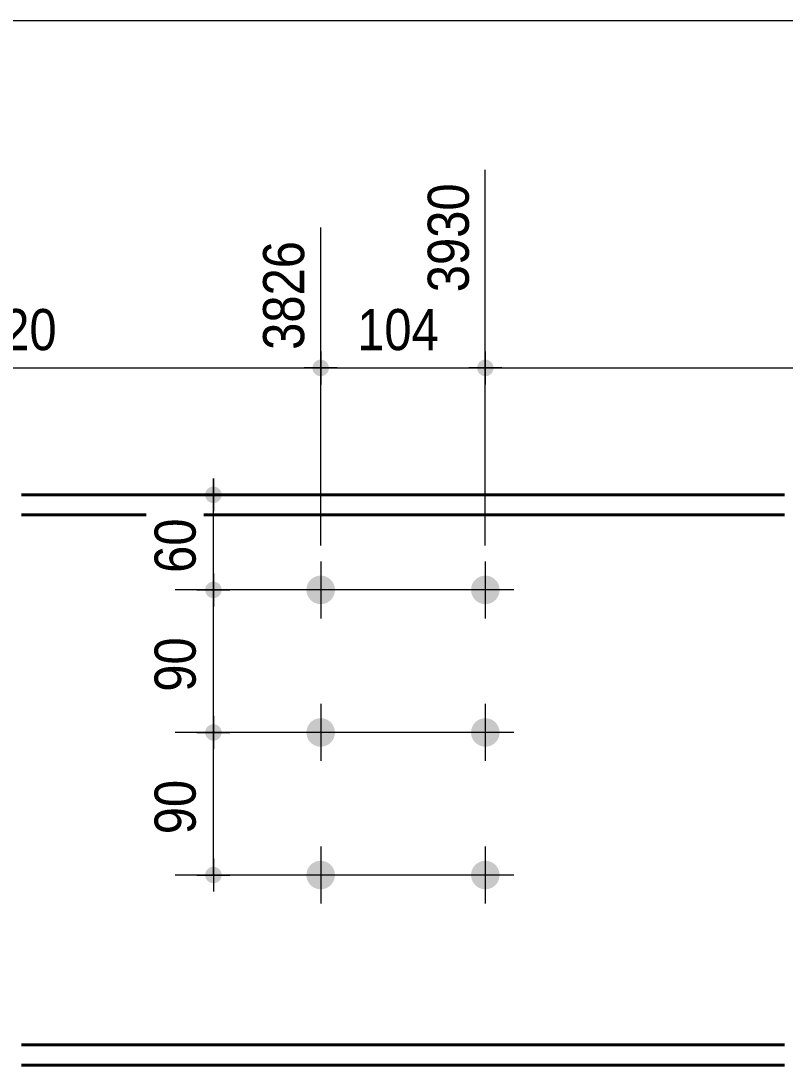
# Model space of a CAD drawing. Header units: millimetres. Extents: x 2 to 410, y 5 to 282.
# Drawn here: x 269.9 to 318.2, y 216.1 to 282 of the extents above; entities that cross this region are included whole.
import ezdxf

# ---------------------------------------------------------------- set-up
doc = ezdxf.new("R2010")
doc.units = ezdxf.units.MM
for name, color, linetype, lineweight in [('Boulon', 7, 'Continuous', 0), ('Cotation', 7, 'Continuous', 0), ('Feuille dessin', 5, 'Continuous', 0), ('Piece', 2, 'Continuous', 0)]:
    doc.layers.add(name, color=color, linetype=linetype, lineweight=lineweight)
doc.styles.add('ARIAL', font='ARIAL.TTF')

# ---------------------------------------------------------------- blocks, each defined once
blk = doc.blocks.new('*A3')
at = {"layer": 'Boulon'}
for points in [[(300.171, 246.038), (300.167, 245.994), (300.162, 245.95), (300.154, 245.907), (300.145, 245.864), (300.133, 245.821), (300.119, 245.779), (300.103, 245.738), (300.085, 245.697), (300.065, 245.658), (300.044, 245.62), (300.02, 245.582), (299.995, 245.546), (299.967, 245.511), (299.939, 245.478), (299.908, 245.446), (299.876, 245.415), (299.843, 245.387), (299.808, 245.359), (299.772, 245.334), (299.734, 245.31), (299.696, 245.289), (299.657, 245.269), (299.616, 245.251), (299.575, 245.235), (299.533, 245.221), (299.49, 245.209), (299.447, 245.2), (299.404, 245.192), (299.36, 245.187), (299.316, 245.183), (299.272, 245.182), (299.228, 245.183), (299.184, 245.187), (299.14, 245.192), (299.096, 245.2), (299.053, 245.209), (299.01, 245.221), (298.969, 245.235), (298.927, 245.251), (298.887, 245.269), (298.847, 245.289), (298.809, 245.31), (298.772, 245.334), (298.736, 245.359), (298.701, 245.387), (298.667, 245.415), (298.635, 245.446), (298.605, 245.478), (298.576, 245.511), (298.549, 245.546), (298.523, 245.582), (298.5, 245.62), (298.478, 245.658), (298.458, 245.697), (298.44, 245.738), (298.424, 245.779), (298.41, 245.821), (298.399, 245.864), (298.389, 245.907), (298.381, 245.95), (298.376, 245.994), (298.373, 246.038), (298.372, 246.082), (298.373, 246.126), (298.376, 246.171), (298.381, 246.214), (298.389, 246.258), (298.399, 246.301), (298.41, 246.344), (298.424, 246.385), (298.44, 246.427), (298.458, 246.467), (298.478, 246.507), (298.5, 246.545), (298.523, 246.582), (298.549, 246.618), (298.576, 246.653), (298.605, 246.687), (298.635, 246.719), (298.667, 246.749), (298.701, 246.778), (298.736, 246.805), (298.772, 246.831), (298.809, 246.854), (298.847, 246.876), (298.887, 246.896), (298.927, 246.914), (298.969, 246.93), (299.01, 246.944), (299.053, 246.955), (299.096, 246.965), (299.14, 246.973), (299.184, 246.978), (299.228, 246.981), (299.272, 246.982), (299.316, 246.981), (299.36, 246.978), (299.404, 246.973), (299.447, 246.965), (299.49, 246.955), (299.533, 246.944), (299.575, 246.93), (299.616, 246.914), (299.657, 246.896), (299.696, 246.876), (299.734, 246.854), (299.772, 246.831), (299.808, 246.805), (299.843, 246.778), (299.876, 246.749), (299.908, 246.719), (299.939, 246.687), (299.967, 246.653), (299.995, 246.618), (300.02, 246.582), (300.044, 246.545), (300.065, 246.507), (300.085, 246.467), (300.103, 246.427), (300.119, 246.385), (300.133, 246.344), (300.145, 246.301), (300.154, 246.258), (300.162, 246.214), (300.167, 246.171), (300.171, 246.126), (300.172, 246.082)], [(300.171, 237.038), (300.167, 236.994), (300.162, 236.95), (300.154, 236.907), (300.145, 236.864), (300.133, 236.821), (300.119, 236.779), (300.103, 236.738), (300.085, 236.697), (300.065, 236.658), (300.044, 236.62), (300.02, 236.582), (299.995, 236.546), (299.967, 236.511), (299.939, 236.478), (299.908, 236.446), (299.876, 236.415), (299.843, 236.387), (299.808, 236.359), (299.772, 236.334), (299.734, 236.31), (299.696, 236.289), (299.657, 236.269), (299.616, 236.251), (299.575, 236.235), (299.533, 236.221), (299.49, 236.209), (299.447, 236.2), (299.404, 236.192), (299.36, 236.187), (299.316, 236.183), (299.272, 236.182), (299.228, 236.183), (299.184, 236.187), (299.14, 236.192), (299.096, 236.2), (299.053, 236.209), (299.01, 236.221), (298.969, 236.235), (298.927, 236.251), (298.887, 236.269), (298.847, 236.289), (298.809, 236.31), (298.772, 236.334), (298.736, 236.359), (298.701, 236.387), (298.667, 236.415), (298.635, 236.446), (298.605, 236.478), (298.576, 236.511), (298.549, 236.546), (298.523, 236.582), (298.5, 236.62), (298.478, 236.658), (298.458, 236.697), (298.44, 236.738), (298.424, 236.779), (298.41, 236.821), (298.399, 236.864), (298.389, 236.907), (298.381, 236.95), (298.376, 236.994), (298.373, 237.038), (298.372, 237.082), (298.373, 237.126), (298.376, 237.171), (298.381, 237.214), (298.389, 237.258), (298.399, 237.301), (298.41, 237.344), (298.424, 237.385), (298.44, 237.427), (298.458, 237.467), (298.478, 237.507), (298.5, 237.545), (298.523, 237.582), (298.549, 237.618), (298.576, 237.653), (298.605, 237.687), (298.635, 237.719), (298.667, 237.749), (298.701, 237.778), (298.736, 237.805), (298.772, 237.831), (298.809, 237.854), (298.847, 237.876), (298.887, 237.896), (298.927, 237.914), (298.969, 237.93), (299.01, 237.944), (299.053, 237.955), (299.096, 237.965), (299.14, 237.973), (299.184, 237.978), (299.228, 237.981), (299.272, 237.982), (299.316, 237.981), (299.36, 237.978), (299.404, 237.973), (299.447, 237.965), (299.49, 237.955), (299.533, 237.944), (299.575, 237.93), (299.616, 237.914), (299.657, 237.896), (299.696, 237.876), (299.734, 237.854), (299.772, 237.831), (299.808, 237.805), (299.843, 237.778), (299.876, 237.749), (299.908, 237.719), (299.939, 237.687), (299.967, 237.653), (299.995, 237.618), (300.02, 237.582), (300.044, 237.545), (300.065, 237.507), (300.085, 237.467), (300.103, 237.427), (300.119, 237.385), (300.133, 237.344), (300.145, 237.301), (300.154, 237.258), (300.162, 237.214), (300.167, 237.171), (300.171, 237.126), (300.172, 237.082)], [(300.171, 228.038), (300.167, 227.994), (300.162, 227.95), (300.154, 227.907), (300.145, 227.864), (300.133, 227.821), (300.119, 227.779), (300.103, 227.738), (300.085, 227.697), (300.065, 227.658), (300.044, 227.62), (300.02, 227.582), (299.995, 227.546), (299.967, 227.511), (299.939, 227.478), (299.908, 227.446), (299.876, 227.415), (299.843, 227.387), (299.808, 227.359), (299.772, 227.334), (299.734, 227.31), (299.696, 227.289), (299.657, 227.269), (299.616, 227.251), (299.575, 227.235), (299.533, 227.221), (299.49, 227.209), (299.447, 227.2), (299.404, 227.192), (299.36, 227.187), (299.316, 227.183), (299.272, 227.182), (299.228, 227.183), (299.184, 227.187), (299.14, 227.192), (299.096, 227.2), (299.053, 227.209), (299.01, 227.221), (298.969, 227.235), (298.927, 227.251), (298.887, 227.269), (298.847, 227.289), (298.809, 227.31), (298.772, 227.334), (298.736, 227.359), (298.701, 227.387), (298.667, 227.415), (298.635, 227.446), (298.605, 227.478), (298.576, 227.511), (298.549, 227.546), (298.523, 227.582), (298.5, 227.62), (298.478, 227.658), (298.458, 227.697), (298.44, 227.738), (298.424, 227.779), (298.41, 227.821), (298.399, 227.864), (298.389, 227.907), (298.381, 227.95), (298.376, 227.994), (298.373, 228.038), (298.372, 228.082), (298.373, 228.126), (298.376, 228.171), (298.381, 228.214), (298.389, 228.258), (298.399, 228.301), (298.41, 228.344), (298.424, 228.385), (298.44, 228.427), (298.458, 228.467), (298.478, 228.507), (298.5, 228.545), (298.523, 228.582), (298.549, 228.618), (298.576, 228.653), (298.605, 228.687), (298.635, 228.719), (298.667, 228.749), (298.701, 228.778), (298.736, 228.805), (298.772, 228.831), (298.809, 228.854), (298.847, 228.876), (298.887, 228.896), (298.927, 228.914), (298.969, 228.93), (299.01, 228.944), (299.053, 228.955), (299.096, 228.965), (299.14, 228.973), (299.184, 228.978), (299.228, 228.981), (299.272, 228.982), (299.316, 228.981), (299.36, 228.978), (299.404, 228.973), (299.447, 228.965), (299.49, 228.955), (299.533, 228.944), (299.575, 228.93), (299.616, 228.914), (299.657, 228.896), (299.696, 228.876), (299.734, 228.854), (299.772, 228.831), (299.808, 228.805), (299.843, 228.778), (299.876, 228.749), (299.908, 228.719), (299.939, 228.687), (299.967, 228.653), (299.995, 228.618), (300.02, 228.582), (300.044, 228.545), (300.065, 228.507), (300.085, 228.467), (300.103, 228.427), (300.119, 228.385), (300.133, 228.344), (300.145, 228.301), (300.154, 228.258), (300.162, 228.214), (300.167, 228.171), (300.171, 228.126), (300.172, 228.082)]]:
    blk.add_hatch(color=256, dxfattribs=at).paths.add_polyline_path(points, flags=17)
at = {"layer": 'Boulon', "linetype": 'Continuous', "lineweight": 0}
for p, q in [((299.272, 247.882), (299.272, 244.282)), ((301.072, 246.082), (297.472, 246.082)), ((299.272, 238.882), (299.272, 235.282)), ((301.072, 237.082), (297.472, 237.082)), ((299.272, 229.882), (299.272, 226.282)), ((301.072, 228.082), (297.472, 228.082))]:
    blk.add_line(p, q, dxfattribs=at)
blk = doc.blocks.new('*A4')
at = {"layer": 'Boulon'}
for points in [[(289.771, 246.038), (289.767, 245.994), (289.762, 245.95), (289.754, 245.907), (289.745, 245.864), (289.733, 245.821), (289.719, 245.779), (289.703, 245.738), (289.685, 245.697), (289.665, 245.658), (289.644, 245.62), (289.62, 245.582), (289.595, 245.546), (289.567, 245.511), (289.539, 245.478), (289.508, 245.446), (289.476, 245.415), (289.443, 245.387), (289.408, 245.359), (289.372, 245.334), (289.334, 245.31), (289.296, 245.289), (289.257, 245.269), (289.216, 245.251), (289.175, 245.235), (289.133, 245.221), (289.09, 245.209), (289.047, 245.2), (289.004, 245.192), (288.96, 245.187), (288.916, 245.183), (288.872, 245.182), (288.828, 245.183), (288.784, 245.187), (288.74, 245.192), (288.696, 245.2), (288.653, 245.209), (288.61, 245.221), (288.569, 245.235), (288.527, 245.251), (288.487, 245.269), (288.447, 245.289), (288.409, 245.31), (288.372, 245.334), (288.336, 245.359), (288.301, 245.387), (288.267, 245.415), (288.235, 245.446), (288.205, 245.478), (288.176, 245.511), (288.149, 245.546), (288.123, 245.582), (288.1, 245.62), (288.078, 245.658), (288.058, 245.697), (288.04, 245.738), (288.024, 245.779), (288.01, 245.821), (287.999, 245.864), (287.989, 245.907), (287.981, 245.95), (287.976, 245.994), (287.973, 246.038), (287.972, 246.082), (287.973, 246.126), (287.976, 246.171), (287.981, 246.214), (287.989, 246.258), (287.999, 246.301), (288.01, 246.344), (288.024, 246.385), (288.04, 246.427), (288.058, 246.467), (288.078, 246.507), (288.1, 246.545), (288.123, 246.582), (288.149, 246.618), (288.176, 246.653), (288.205, 246.687), (288.235, 246.719), (288.267, 246.749), (288.301, 246.778), (288.336, 246.805), (288.372, 246.831), (288.409, 246.854), (288.447, 246.876), (288.487, 246.896), (288.527, 246.914), (288.569, 246.93), (288.61, 246.944), (288.653, 246.955), (288.696, 246.965), (288.74, 246.973), (288.784, 246.978), (288.828, 246.981), (288.872, 246.982), (288.916, 246.981), (288.96, 246.978), (289.004, 246.973), (289.047, 246.965), (289.09, 246.955), (289.133, 246.944), (289.175, 246.93), (289.216, 246.914), (289.257, 246.896), (289.296, 246.876), (289.334, 246.854), (289.372, 246.831), (289.408, 246.805), (289.443, 246.778), (289.476, 246.749), (289.508, 246.719), (289.539, 246.687), (289.567, 246.653), (289.595, 246.618), (289.62, 246.582), (289.644, 246.545), (289.665, 246.507), (289.685, 246.467), (289.703, 246.427), (289.719, 246.385), (289.733, 246.344), (289.745, 246.301), (289.754, 246.258), (289.762, 246.214), (289.767, 246.171), (289.771, 246.126), (289.772, 246.082)], [(289.771, 237.038), (289.767, 236.994), (289.762, 236.95), (289.754, 236.907), (289.745, 236.864), (289.733, 236.821), (289.719, 236.779), (289.703, 236.738), (289.685, 236.697), (289.665, 236.658), (289.644, 236.62), (289.62, 236.582), (289.595, 236.546), (289.567, 236.511), (289.539, 236.478), (289.508, 236.446), (289.476, 236.415), (289.443, 236.387), (289.408, 236.359), (289.372, 236.334), (289.334, 236.31), (289.296, 236.289), (289.257, 236.269), (289.216, 236.251), (289.175, 236.235), (289.133, 236.221), (289.09, 236.209), (289.047, 236.2), (289.004, 236.192), (288.96, 236.187), (288.916, 236.183), (288.872, 236.182), (288.828, 236.183), (288.784, 236.187), (288.74, 236.192), (288.696, 236.2), (288.653, 236.209), (288.61, 236.221), (288.569, 236.235), (288.527, 236.251), (288.487, 236.269), (288.447, 236.289), (288.409, 236.31), (288.372, 236.334), (288.336, 236.359), (288.301, 236.387), (288.267, 236.415), (288.235, 236.446), (288.205, 236.478), (288.176, 236.511), (288.149, 236.546), (288.123, 236.582), (288.1, 236.62), (288.078, 236.658), (288.058, 236.697), (288.04, 236.738), (288.024, 236.779), (288.01, 236.821), (287.999, 236.864), (287.989, 236.907), (287.981, 236.95), (287.976, 236.994), (287.973, 237.038), (287.972, 237.082), (287.973, 237.126), (287.976, 237.171), (287.981, 237.214), (287.989, 237.258), (287.999, 237.301), (288.01, 237.344), (288.024, 237.385), (288.04, 237.427), (288.058, 237.467), (288.078, 237.507), (288.1, 237.545), (288.123, 237.582), (288.149, 237.618), (288.176, 237.653), (288.205, 237.687), (288.235, 237.719), (288.267, 237.749), (288.301, 237.778), (288.336, 237.805), (288.372, 237.831), (288.409, 237.854), (288.447, 237.876), (288.487, 237.896), (288.527, 237.914), (288.569, 237.93), (288.61, 237.944), (288.653, 237.955), (288.696, 237.965), (288.74, 237.973), (288.784, 237.978), (288.828, 237.981), (288.872, 237.982), (288.916, 237.981), (288.96, 237.978), (289.004, 237.973), (289.047, 237.965), (289.09, 237.955), (289.133, 237.944), (289.175, 237.93), (289.216, 237.914), (289.257, 237.896), (289.296, 237.876), (289.334, 237.854), (289.372, 237.831), (289.408, 237.805), (289.443, 237.778), (289.476, 237.749), (289.508, 237.719), (289.539, 237.687), (289.567, 237.653), (289.595, 237.618), (289.62, 237.582), (289.644, 237.545), (289.665, 237.507), (289.685, 237.467), (289.703, 237.427), (289.719, 237.385), (289.733, 237.344), (289.745, 237.301), (289.754, 237.258), (289.762, 237.214), (289.767, 237.171), (289.771, 237.126), (289.772, 237.082)], [(289.771, 228.038), (289.767, 227.994), (289.762, 227.95), (289.754, 227.907), (289.745, 227.864), (289.733, 227.821), (289.719, 227.779), (289.703, 227.738), (289.685, 227.697), (289.665, 227.658), (289.644, 227.62), (289.62, 227.582), (289.595, 227.546), (289.567, 227.511), (289.539, 227.478), (289.508, 227.446), (289.476, 227.415), (289.443, 227.387), (289.408, 227.359), (289.372, 227.334), (289.334, 227.31), (289.296, 227.289), (289.257, 227.269), (289.216, 227.251), (289.175, 227.235), (289.133, 227.221), (289.09, 227.209), (289.047, 227.2), (289.004, 227.192), (288.96, 227.187), (288.916, 227.183), (288.872, 227.182), (288.828, 227.183), (288.784, 227.187), (288.74, 227.192), (288.696, 227.2), (288.653, 227.209), (288.61, 227.221), (288.569, 227.235), (288.527, 227.251), (288.487, 227.269), (288.447, 227.289), (288.409, 227.31), (288.372, 227.334), (288.336, 227.359), (288.301, 227.387), (288.267, 227.415), (288.235, 227.446), (288.205, 227.478), (288.176, 227.511), (288.149, 227.546), (288.123, 227.582), (288.1, 227.62), (288.078, 227.658), (288.058, 227.697), (288.04, 227.738), (288.024, 227.779), (288.01, 227.821), (287.999, 227.864), (287.989, 227.907), (287.981, 227.95), (287.976, 227.994), (287.973, 228.038), (287.972, 228.082), (287.973, 228.126), (287.976, 228.171), (287.981, 228.214), (287.989, 228.258), (287.999, 228.301), (288.01, 228.344), (288.024, 228.385), (288.04, 228.427), (288.058, 228.467), (288.078, 228.507), (288.1, 228.545), (288.123, 228.582), (288.149, 228.618), (288.176, 228.653), (288.205, 228.687), (288.235, 228.719), (288.267, 228.749), (288.301, 228.778), (288.336, 228.805), (288.372, 228.831), (288.409, 228.854), (288.447, 228.876), (288.487, 228.896), (288.527, 228.914), (288.569, 228.93), (288.61, 228.944), (288.653, 228.955), (288.696, 228.965), (288.74, 228.973), (288.784, 228.978), (288.828, 228.981), (288.872, 228.982), (288.916, 228.981), (288.96, 228.978), (289.004, 228.973), (289.047, 228.965), (289.09, 228.955), (289.133, 228.944), (289.175, 228.93), (289.216, 228.914), (289.257, 228.896), (289.296, 228.876), (289.334, 228.854), (289.372, 228.831), (289.408, 228.805), (289.443, 228.778), (289.476, 228.749), (289.508, 228.719), (289.539, 228.687), (289.567, 228.653), (289.595, 228.618), (289.62, 228.582), (289.644, 228.545), (289.665, 228.507), (289.685, 228.467), (289.703, 228.427), (289.719, 228.385), (289.733, 228.344), (289.745, 228.301), (289.754, 228.258), (289.762, 228.214), (289.767, 228.171), (289.771, 228.126), (289.772, 228.082)]]:
    blk.add_hatch(color=256, dxfattribs=at).paths.add_polyline_path(points, flags=17)
at = {"layer": 'Boulon', "linetype": 'Continuous', "lineweight": 0}
for p, q in [((288.872, 247.882), (288.872, 244.282)), ((290.672, 246.082), (287.072, 246.082)), ((288.872, 238.882), (288.872, 235.282)), ((290.672, 237.082), (287.072, 237.082)), ((288.872, 229.882), (288.872, 226.282)), ((290.672, 228.082), (287.072, 228.082))]:
    blk.add_line(p, q, dxfattribs=at)
blk = doc.blocks.new('*A15')
at = {"layer": 'Piece', "color": 2, "linetype": 'Continuous', "lineweight": 40}
for p, q in [((318.157362, 252.082286), (269.986081, 252.082286)), ((277.858334, 250.812286), (269.986081, 250.812286)), ((318.157362, 250.812286), (281.498334, 250.812286)), ((318.157362, 217.352286), (269.986081, 217.352286)), ((269.986081, 216.082286), (318.157362, 216.082286))]:
    blk.add_line(p, q, dxfattribs=at)
blk = doc.blocks.new('*A43')
at = {"layer": 'Feuille dessin', "linetype": 'Continuous', "lineweight": 0}
blk.add_line((405, 282), (5, 282), dxfattribs=at)
blk = doc.blocks.new('*A56')
at = {"layer": 'Cotation'}
for points in [[(250.975, 259.574), (250.949, 259.576), (250.924, 259.579), (250.899, 259.583), (250.874, 259.589), (250.849, 259.596), (250.825, 259.604), (250.801, 259.613), (250.778, 259.623), (250.755, 259.635), (250.733, 259.647), (250.712, 259.661), (250.691, 259.675), (250.671, 259.691), (250.651, 259.708), (250.633, 259.725), (250.615, 259.744), (250.598, 259.763), (250.583, 259.783), (250.568, 259.804), (250.554, 259.826), (250.542, 259.848), (250.53, 259.871), (250.52, 259.894), (250.511, 259.918), (250.503, 259.942), (250.496, 259.967), (250.49, 259.992), (250.486, 260.017), (250.483, 260.042), (250.481, 260.068), (250.48, 260.093), (250.481, 260.119), (250.483, 260.144), (250.486, 260.169), (250.49, 260.195), (250.496, 260.22), (250.503, 260.244), (250.511, 260.268), (250.52, 260.292), (250.53, 260.315), (250.542, 260.338), (250.554, 260.36), (250.568, 260.382), (250.583, 260.403), (250.598, 260.423), (250.615, 260.442), (250.633, 260.461), (250.651, 260.478), (250.671, 260.495), (250.691, 260.511), (250.712, 260.526), (250.733, 260.539), (250.755, 260.552), (250.778, 260.563), (250.801, 260.574), (250.825, 260.583), (250.849, 260.591), (250.874, 260.598), (250.899, 260.603), (250.924, 260.608), (250.949, 260.611), (250.975, 260.613), (251, 260.613), (251.026, 260.613), (251.051, 260.611), (251.077, 260.608), (251.102, 260.603), (251.127, 260.598), (251.151, 260.591), (251.176, 260.583), (251.199, 260.574), (251.223, 260.563), (251.246, 260.552), (251.268, 260.539), (251.289, 260.526), (251.31, 260.511), (251.33, 260.495), (251.35, 260.478), (251.368, 260.461), (251.386, 260.442), (251.402, 260.423), (251.418, 260.403), (251.433, 260.382), (251.446, 260.36), (251.459, 260.338), (251.471, 260.315), (251.481, 260.292), (251.49, 260.268), (251.498, 260.244), (251.505, 260.22), (251.51, 260.195), (251.515, 260.169), (251.518, 260.144), (251.52, 260.119), (251.52, 260.093), (251.52, 260.068), (251.518, 260.042), (251.515, 260.017), (251.51, 259.992), (251.505, 259.967), (251.498, 259.942), (251.49, 259.918), (251.481, 259.894), (251.471, 259.871), (251.459, 259.848), (251.446, 259.826), (251.433, 259.804), (251.418, 259.783), (251.402, 259.763), (251.386, 259.744), (251.368, 259.725), (251.35, 259.708), (251.33, 259.691), (251.31, 259.675), (251.289, 259.661), (251.268, 259.647), (251.246, 259.635), (251.223, 259.623), (251.199, 259.613), (251.176, 259.604), (251.151, 259.596), (251.127, 259.589), (251.102, 259.583), (251.077, 259.579), (251.051, 259.576), (251.026, 259.574), (251, 259.573)], [(288.846, 259.574), (288.821, 259.576), (288.795, 259.579), (288.77, 259.583), (288.745, 259.589), (288.721, 259.596), (288.697, 259.604), (288.673, 259.613), (288.649, 259.623), (288.627, 259.635), (288.604, 259.647), (288.583, 259.661), (288.562, 259.675), (288.542, 259.691), (288.523, 259.708), (288.504, 259.725), (288.486, 259.744), (288.47, 259.763), (288.454, 259.783), (288.439, 259.804), (288.426, 259.826), (288.413, 259.848), (288.402, 259.871), (288.391, 259.894), (288.382, 259.918), (288.374, 259.942), (288.367, 259.967), (288.362, 259.992), (288.357, 260.017), (288.354, 260.042), (288.352, 260.068), (288.352, 260.093), (288.352, 260.119), (288.354, 260.144), (288.357, 260.169), (288.362, 260.195), (288.367, 260.22), (288.374, 260.244), (288.382, 260.268), (288.391, 260.292), (288.402, 260.315), (288.413, 260.338), (288.426, 260.36), (288.439, 260.382), (288.454, 260.403), (288.47, 260.423), (288.486, 260.442), (288.504, 260.461), (288.523, 260.478), (288.542, 260.495), (288.562, 260.511), (288.583, 260.526), (288.604, 260.539), (288.627, 260.552), (288.649, 260.563), (288.673, 260.574), (288.697, 260.583), (288.721, 260.591), (288.745, 260.598), (288.77, 260.603), (288.795, 260.608), (288.821, 260.611), (288.846, 260.613), (288.872, 260.613), (288.897, 260.613), (288.923, 260.611), (288.948, 260.608), (288.973, 260.603), (288.998, 260.598), (289.023, 260.591), (289.047, 260.583), (289.071, 260.574), (289.094, 260.563), (289.117, 260.552), (289.139, 260.539), (289.161, 260.526), (289.181, 260.511), (289.202, 260.495), (289.221, 260.478), (289.239, 260.461), (289.257, 260.442), (289.274, 260.423), (289.289, 260.403), (289.304, 260.382), (289.318, 260.36), (289.33, 260.338), (289.342, 260.315), (289.352, 260.292), (289.361, 260.268), (289.369, 260.244), (289.376, 260.22), (289.382, 260.195), (289.386, 260.169), (289.389, 260.144), (289.391, 260.119), (289.392, 260.093), (289.391, 260.068), (289.389, 260.042), (289.386, 260.017), (289.382, 259.992), (289.376, 259.967), (289.369, 259.942), (289.361, 259.918), (289.352, 259.894), (289.342, 259.871), (289.33, 259.848), (289.318, 259.826), (289.304, 259.804), (289.289, 259.783), (289.274, 259.763), (289.257, 259.744), (289.239, 259.725), (289.221, 259.708), (289.202, 259.691), (289.181, 259.675), (289.161, 259.661), (289.139, 259.647), (289.117, 259.635), (289.094, 259.623), (289.071, 259.613), (289.047, 259.604), (289.023, 259.596), (288.998, 259.589), (288.973, 259.583), (288.948, 259.579), (288.923, 259.576), (288.897, 259.574), (288.872, 259.573)]]:
    blk.add_hatch(color=256, dxfattribs=at).paths.add_polyline_path(points, flags=17)
at = {"layer": 'Cotation', "linetype": 'Continuous', "lineweight": 0}
for p, q in [((251, 248.882), (251, 272.587)), ((288.872, 248.882), (288.872, 268.947)), ((251, 261.133), (251, 259.053)), ((288.872, 261.133), (288.872, 259.053)), ((252.04, 260.093), (249.96, 260.093)), ((251, 260.093), (249.96, 260.093)), ((251, 260.093), (288.872, 260.093)), ((289.912, 260.093), (287.832, 260.093)), ((288.872, 260.093), (289.912, 260.093))]:
    blk.add_line(p, q, dxfattribs=at)
at = {"layer": 'Cotation'}
for p in [(251, 260.093), (288.872, 260.093)]:
    blk.add_point(p, dxfattribs=at)
at = {"layer": 'Cotation', "style": 'ARIAL', "width": 0.85}
blk.add_text('3826', height=2.6, rotation=90.00021, dxfattribs=at).set_placement((287.832, 261.233))
blk.add_text('720', height=2.6, dxfattribs=at).set_placement((267.043, 261.213))
blk = doc.blocks.new('*A57')
at = {"layer": 'Cotation'}
for points in [[(288.846, 259.574), (288.821, 259.576), (288.795, 259.579), (288.77, 259.583), (288.745, 259.589), (288.721, 259.596), (288.697, 259.604), (288.673, 259.613), (288.649, 259.623), (288.627, 259.635), (288.604, 259.647), (288.583, 259.661), (288.562, 259.675), (288.542, 259.691), (288.523, 259.708), (288.504, 259.725), (288.486, 259.744), (288.47, 259.763), (288.454, 259.783), (288.439, 259.804), (288.426, 259.826), (288.413, 259.848), (288.402, 259.871), (288.391, 259.894), (288.382, 259.918), (288.374, 259.942), (288.367, 259.967), (288.362, 259.992), (288.357, 260.017), (288.354, 260.042), (288.352, 260.068), (288.352, 260.093), (288.352, 260.119), (288.354, 260.144), (288.357, 260.169), (288.362, 260.195), (288.367, 260.22), (288.374, 260.244), (288.382, 260.268), (288.391, 260.292), (288.402, 260.315), (288.413, 260.338), (288.426, 260.36), (288.439, 260.382), (288.454, 260.403), (288.47, 260.423), (288.486, 260.442), (288.504, 260.461), (288.523, 260.478), (288.542, 260.495), (288.562, 260.511), (288.583, 260.526), (288.604, 260.539), (288.627, 260.552), (288.649, 260.563), (288.673, 260.574), (288.697, 260.583), (288.721, 260.591), (288.745, 260.598), (288.77, 260.603), (288.795, 260.608), (288.821, 260.611), (288.846, 260.613), (288.872, 260.613), (288.897, 260.613), (288.923, 260.611), (288.948, 260.608), (288.973, 260.603), (288.998, 260.598), (289.023, 260.591), (289.047, 260.583), (289.071, 260.574), (289.094, 260.563), (289.117, 260.552), (289.139, 260.539), (289.161, 260.526), (289.181, 260.511), (289.202, 260.495), (289.221, 260.478), (289.239, 260.461), (289.257, 260.442), (289.274, 260.423), (289.289, 260.403), (289.304, 260.382), (289.318, 260.36), (289.33, 260.338), (289.342, 260.315), (289.352, 260.292), (289.361, 260.268), (289.369, 260.244), (289.376, 260.22), (289.382, 260.195), (289.386, 260.169), (289.389, 260.144), (289.391, 260.119), (289.392, 260.093), (289.391, 260.068), (289.389, 260.042), (289.386, 260.017), (289.382, 259.992), (289.376, 259.967), (289.369, 259.942), (289.361, 259.918), (289.352, 259.894), (289.342, 259.871), (289.33, 259.848), (289.318, 259.826), (289.304, 259.804), (289.289, 259.783), (289.274, 259.763), (289.257, 259.744), (289.239, 259.725), (289.221, 259.708), (289.202, 259.691), (289.181, 259.675), (289.161, 259.661), (289.139, 259.647), (289.117, 259.635), (289.094, 259.623), (289.071, 259.613), (289.047, 259.604), (289.023, 259.596), (288.998, 259.589), (288.973, 259.583), (288.948, 259.579), (288.923, 259.576), (288.897, 259.574), (288.872, 259.573)], [(299.246, 259.574), (299.221, 259.576), (299.195, 259.579), (299.17, 259.583), (299.145, 259.589), (299.121, 259.596), (299.097, 259.604), (299.073, 259.613), (299.049, 259.623), (299.027, 259.635), (299.004, 259.647), (298.983, 259.661), (298.962, 259.675), (298.942, 259.691), (298.923, 259.708), (298.904, 259.725), (298.886, 259.744), (298.87, 259.763), (298.854, 259.783), (298.839, 259.804), (298.826, 259.826), (298.813, 259.848), (298.802, 259.871), (298.791, 259.894), (298.782, 259.918), (298.774, 259.942), (298.767, 259.967), (298.762, 259.992), (298.757, 260.017), (298.754, 260.042), (298.752, 260.068), (298.752, 260.093), (298.752, 260.119), (298.754, 260.144), (298.757, 260.169), (298.762, 260.195), (298.767, 260.22), (298.774, 260.244), (298.782, 260.268), (298.791, 260.292), (298.802, 260.315), (298.813, 260.338), (298.826, 260.36), (298.839, 260.382), (298.854, 260.403), (298.87, 260.423), (298.886, 260.442), (298.904, 260.461), (298.923, 260.478), (298.942, 260.495), (298.962, 260.511), (298.983, 260.526), (299.004, 260.539), (299.027, 260.552), (299.049, 260.563), (299.073, 260.574), (299.097, 260.583), (299.121, 260.591), (299.145, 260.598), (299.17, 260.603), (299.195, 260.608), (299.221, 260.611), (299.246, 260.613), (299.272, 260.613), (299.297, 260.613), (299.323, 260.611), (299.348, 260.608), (299.373, 260.603), (299.398, 260.598), (299.423, 260.591), (299.447, 260.583), (299.471, 260.574), (299.494, 260.563), (299.517, 260.552), (299.539, 260.539), (299.561, 260.526), (299.581, 260.511), (299.602, 260.495), (299.621, 260.478), (299.639, 260.461), (299.657, 260.442), (299.674, 260.423), (299.689, 260.403), (299.704, 260.382), (299.718, 260.36), (299.73, 260.338), (299.742, 260.315), (299.752, 260.292), (299.761, 260.268), (299.769, 260.244), (299.776, 260.22), (299.782, 260.195), (299.786, 260.169), (299.789, 260.144), (299.791, 260.119), (299.792, 260.093), (299.791, 260.068), (299.789, 260.042), (299.786, 260.017), (299.782, 259.992), (299.776, 259.967), (299.769, 259.942), (299.761, 259.918), (299.752, 259.894), (299.742, 259.871), (299.73, 259.848), (299.718, 259.826), (299.704, 259.804), (299.689, 259.783), (299.674, 259.763), (299.657, 259.744), (299.639, 259.725), (299.621, 259.708), (299.602, 259.691), (299.581, 259.675), (299.561, 259.661), (299.539, 259.647), (299.517, 259.635), (299.494, 259.623), (299.471, 259.613), (299.447, 259.604), (299.423, 259.596), (299.398, 259.589), (299.373, 259.583), (299.348, 259.579), (299.323, 259.576), (299.297, 259.574), (299.272, 259.573)]]:
    blk.add_hatch(color=256, dxfattribs=at).paths.add_polyline_path(points, flags=17)
at = {"layer": 'Cotation', "linetype": 'Continuous', "lineweight": 0}
for p, q in [((299.272, 248.882), (299.272, 272.587)), ((288.872, 248.882), (288.872, 268.947)), ((288.872, 261.133), (288.872, 259.053)), ((299.272, 261.133), (299.272, 259.053)), ((289.912, 260.093), (287.832, 260.093)), ((288.872, 260.093), (287.832, 260.093)), ((288.872, 260.093), (299.272, 260.093)), ((300.312, 260.093), (298.232, 260.093)), ((299.272, 260.093), (300.312, 260.093))]:
    blk.add_line(p, q, dxfattribs=at)
at = {"layer": 'Cotation'}
for p in [(288.872, 260.093), (299.272, 260.093)]:
    blk.add_point(p, dxfattribs=at)
at = {"layer": 'Cotation', "style": 'ARIAL', "width": 0.85}
blk.add_text('3930', height=2.6, rotation=90.00021, dxfattribs=at).set_placement((298.232, 264.873))
blk.add_text('104', height=2.6, dxfattribs=at).set_placement((291.179, 261.213))
blk = doc.blocks.new('*A58')
at = {"layer": 'Cotation'}
for points in [[(299.246, 259.574), (299.221, 259.576), (299.195, 259.579), (299.17, 259.583), (299.145, 259.589), (299.121, 259.596), (299.097, 259.604), (299.073, 259.613), (299.049, 259.623), (299.027, 259.635), (299.004, 259.647), (298.983, 259.661), (298.962, 259.675), (298.942, 259.691), (298.923, 259.708), (298.904, 259.725), (298.886, 259.744), (298.87, 259.763), (298.854, 259.783), (298.839, 259.804), (298.826, 259.826), (298.813, 259.848), (298.802, 259.871), (298.791, 259.894), (298.782, 259.918), (298.774, 259.942), (298.767, 259.967), (298.762, 259.992), (298.757, 260.017), (298.754, 260.042), (298.752, 260.068), (298.752, 260.093), (298.752, 260.119), (298.754, 260.144), (298.757, 260.169), (298.762, 260.195), (298.767, 260.22), (298.774, 260.244), (298.782, 260.268), (298.791, 260.292), (298.802, 260.315), (298.813, 260.338), (298.826, 260.36), (298.839, 260.382), (298.854, 260.403), (298.87, 260.423), (298.886, 260.442), (298.904, 260.461), (298.923, 260.478), (298.942, 260.495), (298.962, 260.511), (298.983, 260.526), (299.004, 260.539), (299.027, 260.552), (299.049, 260.563), (299.073, 260.574), (299.097, 260.583), (299.121, 260.591), (299.145, 260.598), (299.17, 260.603), (299.195, 260.608), (299.221, 260.611), (299.246, 260.613), (299.272, 260.613), (299.297, 260.613), (299.323, 260.611), (299.348, 260.608), (299.373, 260.603), (299.398, 260.598), (299.423, 260.591), (299.447, 260.583), (299.471, 260.574), (299.494, 260.563), (299.517, 260.552), (299.539, 260.539), (299.561, 260.526), (299.581, 260.511), (299.602, 260.495), (299.621, 260.478), (299.639, 260.461), (299.657, 260.442), (299.674, 260.423), (299.689, 260.403), (299.704, 260.382), (299.718, 260.36), (299.73, 260.338), (299.742, 260.315), (299.752, 260.292), (299.761, 260.268), (299.769, 260.244), (299.776, 260.22), (299.782, 260.195), (299.786, 260.169), (299.789, 260.144), (299.791, 260.119), (299.792, 260.093), (299.791, 260.068), (299.789, 260.042), (299.786, 260.017), (299.782, 259.992), (299.776, 259.967), (299.769, 259.942), (299.761, 259.918), (299.752, 259.894), (299.742, 259.871), (299.73, 259.848), (299.718, 259.826), (299.704, 259.804), (299.689, 259.783), (299.674, 259.763), (299.657, 259.744), (299.639, 259.725), (299.621, 259.708), (299.602, 259.691), (299.581, 259.675), (299.561, 259.661), (299.539, 259.647), (299.517, 259.635), (299.494, 259.623), (299.471, 259.613), (299.447, 259.604), (299.423, 259.596), (299.398, 259.589), (299.373, 259.583), (299.348, 259.579), (299.323, 259.576), (299.297, 259.574), (299.272, 259.573)], [(355.33, 259.574), (355.304, 259.576), (355.279, 259.579), (355.254, 259.583), (355.229, 259.589), (355.204, 259.596), (355.18, 259.604), (355.156, 259.613), (355.133, 259.623), (355.11, 259.635), (355.088, 259.647), (355.066, 259.661), (355.045, 259.675), (355.025, 259.691), (355.006, 259.708), (354.987, 259.725), (354.97, 259.744), (354.953, 259.763), (354.937, 259.783), (354.923, 259.804), (354.909, 259.826), (354.897, 259.848), (354.885, 259.871), (354.875, 259.894), (354.866, 259.918), (354.858, 259.942), (354.851, 259.967), (354.845, 259.992), (354.841, 260.017), (354.838, 260.042), (354.836, 260.068), (354.835, 260.093), (354.836, 260.119), (354.838, 260.144), (354.841, 260.169), (354.845, 260.195), (354.851, 260.22), (354.858, 260.244), (354.866, 260.268), (354.875, 260.292), (354.885, 260.315), (354.897, 260.338), (354.909, 260.36), (354.923, 260.382), (354.937, 260.403), (354.953, 260.423), (354.97, 260.442), (354.987, 260.461), (355.006, 260.478), (355.025, 260.495), (355.045, 260.511), (355.066, 260.526), (355.088, 260.539), (355.11, 260.552), (355.133, 260.563), (355.156, 260.574), (355.18, 260.583), (355.204, 260.591), (355.229, 260.598), (355.254, 260.603), (355.279, 260.608), (355.304, 260.611), (355.33, 260.613), (355.355, 260.613), (355.381, 260.613), (355.406, 260.611), (355.431, 260.608), (355.457, 260.603), (355.482, 260.598), (355.506, 260.591), (355.53, 260.583), (355.554, 260.574), (355.577, 260.563), (355.6, 260.552), (355.622, 260.539), (355.644, 260.526), (355.665, 260.511), (355.685, 260.495), (355.704, 260.478), (355.723, 260.461), (355.74, 260.442), (355.757, 260.423), (355.773, 260.403), (355.788, 260.382), (355.801, 260.36), (355.814, 260.338), (355.825, 260.315), (355.836, 260.292), (355.845, 260.268), (355.853, 260.244), (355.86, 260.22), (355.865, 260.195), (355.87, 260.169), (355.873, 260.144), (355.875, 260.119), (355.875, 260.093), (355.875, 260.068), (355.873, 260.042), (355.87, 260.017), (355.865, 259.992), (355.86, 259.967), (355.853, 259.942), (355.845, 259.918), (355.836, 259.894), (355.825, 259.871), (355.814, 259.848), (355.801, 259.826), (355.788, 259.804), (355.773, 259.783), (355.757, 259.763), (355.74, 259.744), (355.723, 259.725), (355.704, 259.708), (355.685, 259.691), (355.665, 259.675), (355.644, 259.661), (355.622, 259.647), (355.6, 259.635), (355.577, 259.623), (355.554, 259.613), (355.53, 259.604), (355.506, 259.596), (355.482, 259.589), (355.457, 259.583), (355.431, 259.579), (355.406, 259.576), (355.381, 259.574), (355.355, 259.573)]]:
    blk.add_hatch(color=256, dxfattribs=at).paths.add_polyline_path(points, flags=17)
at = {"layer": 'Cotation', "linetype": 'Continuous', "lineweight": 0}
for p, q in [((299.272, 248.882), (299.272, 272.587)), ((355.355, 253.082), (355.355, 268.947)), ((299.272, 261.133), (299.272, 259.053)), ((355.355, 261.133), (355.355, 259.053)), ((300.312, 260.093), (298.232, 260.093)), ((299.272, 260.093), (298.232, 260.093)), ((299.272, 260.093), (355.355, 260.093)), ((356.395, 260.093), (354.315, 260.093)), ((355.355, 260.093), (356.395, 260.093))]:
    blk.add_line(p, q, dxfattribs=at)
at = {"layer": 'Cotation'}
for p in [(299.272, 260.093), (355.355, 260.093)]:
    blk.add_point(p, dxfattribs=at)
at = {"layer": 'Cotation', "style": 'ARIAL', "width": 0.85}
blk.add_text('5014', height=2.6, rotation=90.00021, dxfattribs=at).set_placement((354.315, 261.233))
blk.add_text('1083', height=2.6, dxfattribs=at).set_placement((323.457, 261.213))
blk = doc.blocks.new('*A59')
at = {"layer": 'Cotation'}
for points in [[(282.073, 236.563), (282.047, 236.565), (282.022, 236.568), (281.997, 236.572), (281.972, 236.578), (281.947, 236.585), (281.923, 236.593), (281.899, 236.602), (281.876, 236.612), (281.853, 236.624), (281.831, 236.636), (281.809, 236.65), (281.789, 236.665), (281.768, 236.68), (281.749, 236.697), (281.731, 236.715), (281.713, 236.733), (281.696, 236.752), (281.681, 236.773), (281.666, 236.793), (281.652, 236.815), (281.64, 236.837), (281.628, 236.86), (281.618, 236.883), (281.609, 236.907), (281.601, 236.931), (281.594, 236.956), (281.588, 236.981), (281.584, 237.006), (281.581, 237.031), (281.579, 237.057), (281.578, 237.082), (281.579, 237.108), (281.581, 237.133), (281.584, 237.159), (281.588, 237.184), (281.594, 237.209), (281.601, 237.233), (281.609, 237.257), (281.618, 237.281), (281.628, 237.305), (281.64, 237.327), (281.652, 237.35), (281.666, 237.371), (281.681, 237.392), (281.696, 237.412), (281.713, 237.431), (281.731, 237.45), (281.749, 237.468), (281.768, 237.484), (281.789, 237.5), (281.809, 237.515), (281.831, 237.528), (281.853, 237.541), (281.876, 237.552), (281.899, 237.563), (281.923, 237.572), (281.947, 237.58), (281.972, 237.587), (281.997, 237.592), (282.022, 237.597), (282.047, 237.6), (282.073, 237.602), (282.098, 237.602), (282.124, 237.602), (282.149, 237.6), (282.175, 237.597), (282.2, 237.592), (282.225, 237.587), (282.249, 237.58), (282.274, 237.572), (282.297, 237.563), (282.321, 237.552), (282.343, 237.541), (282.366, 237.528), (282.387, 237.515), (282.408, 237.5), (282.428, 237.484), (282.448, 237.468), (282.466, 237.45), (282.484, 237.431), (282.5, 237.412), (282.516, 237.392), (282.531, 237.371), (282.544, 237.35), (282.557, 237.327), (282.568, 237.305), (282.579, 237.281), (282.588, 237.257), (282.596, 237.233), (282.603, 237.209), (282.608, 237.184), (282.613, 237.159), (282.616, 237.133), (282.618, 237.108), (282.618, 237.082), (282.618, 237.057), (282.616, 237.031), (282.613, 237.006), (282.608, 236.981), (282.603, 236.956), (282.596, 236.931), (282.588, 236.907), (282.579, 236.883), (282.568, 236.86), (282.557, 236.837), (282.544, 236.815), (282.531, 236.793), (282.516, 236.773), (282.5, 236.752), (282.484, 236.733), (282.466, 236.715), (282.448, 236.697), (282.428, 236.68), (282.408, 236.665), (282.387, 236.65), (282.366, 236.636), (282.343, 236.624), (282.321, 236.612), (282.297, 236.602), (282.274, 236.593), (282.249, 236.585), (282.225, 236.578), (282.2, 236.572), (282.175, 236.568), (282.149, 236.565), (282.124, 236.563), (282.098, 236.562)], [(282.073, 227.563), (282.047, 227.565), (282.022, 227.568), (281.997, 227.572), (281.972, 227.578), (281.947, 227.585), (281.923, 227.593), (281.899, 227.602), (281.876, 227.612), (281.853, 227.624), (281.831, 227.636), (281.809, 227.65), (281.789, 227.665), (281.768, 227.68), (281.749, 227.697), (281.731, 227.715), (281.713, 227.733), (281.696, 227.752), (281.681, 227.773), (281.666, 227.793), (281.652, 227.815), (281.64, 227.837), (281.628, 227.86), (281.618, 227.883), (281.609, 227.907), (281.601, 227.931), (281.594, 227.956), (281.588, 227.981), (281.584, 228.006), (281.581, 228.031), (281.579, 228.057), (281.578, 228.082), (281.579, 228.108), (281.581, 228.133), (281.584, 228.159), (281.588, 228.184), (281.594, 228.209), (281.601, 228.233), (281.609, 228.257), (281.618, 228.281), (281.628, 228.305), (281.64, 228.327), (281.652, 228.35), (281.666, 228.371), (281.681, 228.392), (281.696, 228.412), (281.713, 228.431), (281.731, 228.45), (281.749, 228.468), (281.768, 228.484), (281.789, 228.5), (281.809, 228.515), (281.831, 228.528), (281.853, 228.541), (281.876, 228.552), (281.899, 228.563), (281.923, 228.572), (281.947, 228.58), (281.972, 228.587), (281.997, 228.592), (282.022, 228.597), (282.047, 228.6), (282.073, 228.602), (282.098, 228.602), (282.124, 228.602), (282.149, 228.6), (282.175, 228.597), (282.2, 228.592), (282.225, 228.587), (282.249, 228.58), (282.274, 228.572), (282.297, 228.563), (282.321, 228.552), (282.343, 228.541), (282.366, 228.528), (282.387, 228.515), (282.408, 228.5), (282.428, 228.484), (282.448, 228.468), (282.466, 228.45), (282.484, 228.431), (282.5, 228.412), (282.516, 228.392), (282.531, 228.371), (282.544, 228.35), (282.557, 228.327), (282.568, 228.305), (282.579, 228.281), (282.588, 228.257), (282.596, 228.233), (282.603, 228.209), (282.608, 228.184), (282.613, 228.159), (282.616, 228.133), (282.618, 228.108), (282.618, 228.082), (282.618, 228.057), (282.616, 228.031), (282.613, 228.006), (282.608, 227.981), (282.603, 227.956), (282.596, 227.931), (282.588, 227.907), (282.579, 227.883), (282.568, 227.86), (282.557, 227.837), (282.544, 227.815), (282.531, 227.793), (282.516, 227.773), (282.5, 227.752), (282.484, 227.733), (282.466, 227.715), (282.448, 227.697), (282.428, 227.68), (282.408, 227.665), (282.387, 227.65), (282.366, 227.636), (282.343, 227.624), (282.321, 227.612), (282.297, 227.602), (282.274, 227.593), (282.249, 227.585), (282.225, 227.578), (282.2, 227.572), (282.175, 227.568), (282.149, 227.565), (282.124, 227.563), (282.098, 227.562)]]:
    blk.add_hatch(color=256, dxfattribs=at).paths.add_polyline_path(points, flags=17)
at = {"layer": 'Cotation', "linetype": 'Continuous', "lineweight": 0}
for p, q in [((282.098, 238.122), (282.098, 236.042)), ((282.098, 237.082), (282.098, 238.122)), ((298.272, 237.082), (279.678, 237.082)), ((281.058, 237.082), (283.138, 237.082)), ((282.098, 228.082), (282.098, 237.082)), ((282.098, 229.122), (282.098, 227.042)), ((298.272, 228.082), (279.678, 228.082)), ((281.058, 228.082), (283.138, 228.082)), ((282.098, 228.082), (282.098, 227.042))]:
    blk.add_line(p, q, dxfattribs=at)
at = {"layer": 'Cotation'}
for p in [(282.098, 237.082), (282.098, 228.082)]:
    blk.add_point(p, dxfattribs=at)
at = {"layer": 'Cotation', "style": 'ARIAL', "width": 0.85}
blk.add_text('90', height=2.6, rotation=90.00021, dxfattribs=at).set_placement((280.978, 230.654))
blk = doc.blocks.new('*A60')
at = {"layer": 'Cotation'}
for points in [[(282.073, 245.563), (282.047, 245.565), (282.022, 245.568), (281.997, 245.572), (281.972, 245.578), (281.947, 245.585), (281.923, 245.593), (281.899, 245.602), (281.876, 245.612), (281.853, 245.624), (281.831, 245.636), (281.809, 245.65), (281.789, 245.665), (281.768, 245.68), (281.749, 245.697), (281.731, 245.715), (281.713, 245.733), (281.696, 245.752), (281.681, 245.773), (281.666, 245.793), (281.652, 245.815), (281.64, 245.837), (281.628, 245.86), (281.618, 245.883), (281.609, 245.907), (281.601, 245.931), (281.594, 245.956), (281.588, 245.981), (281.584, 246.006), (281.581, 246.031), (281.579, 246.057), (281.578, 246.082), (281.579, 246.108), (281.581, 246.133), (281.584, 246.159), (281.588, 246.184), (281.594, 246.209), (281.601, 246.233), (281.609, 246.257), (281.618, 246.281), (281.628, 246.305), (281.64, 246.327), (281.652, 246.35), (281.666, 246.371), (281.681, 246.392), (281.696, 246.412), (281.713, 246.431), (281.731, 246.45), (281.749, 246.468), (281.768, 246.484), (281.789, 246.5), (281.809, 246.515), (281.831, 246.528), (281.853, 246.541), (281.876, 246.552), (281.899, 246.563), (281.923, 246.572), (281.947, 246.58), (281.972, 246.587), (281.997, 246.592), (282.022, 246.597), (282.047, 246.6), (282.073, 246.602), (282.098, 246.602), (282.124, 246.602), (282.149, 246.6), (282.175, 246.597), (282.2, 246.592), (282.225, 246.587), (282.249, 246.58), (282.274, 246.572), (282.297, 246.563), (282.321, 246.552), (282.343, 246.541), (282.366, 246.528), (282.387, 246.515), (282.408, 246.5), (282.428, 246.484), (282.448, 246.468), (282.466, 246.45), (282.484, 246.431), (282.5, 246.412), (282.516, 246.392), (282.531, 246.371), (282.544, 246.35), (282.557, 246.327), (282.568, 246.305), (282.579, 246.281), (282.588, 246.257), (282.596, 246.233), (282.603, 246.209), (282.608, 246.184), (282.613, 246.159), (282.616, 246.133), (282.618, 246.108), (282.618, 246.082), (282.618, 246.057), (282.616, 246.031), (282.613, 246.006), (282.608, 245.981), (282.603, 245.956), (282.596, 245.931), (282.588, 245.907), (282.579, 245.883), (282.568, 245.86), (282.557, 245.837), (282.544, 245.815), (282.531, 245.793), (282.516, 245.773), (282.5, 245.752), (282.484, 245.733), (282.466, 245.715), (282.448, 245.697), (282.428, 245.68), (282.408, 245.665), (282.387, 245.65), (282.366, 245.636), (282.343, 245.624), (282.321, 245.612), (282.297, 245.602), (282.274, 245.593), (282.249, 245.585), (282.225, 245.578), (282.2, 245.572), (282.175, 245.568), (282.149, 245.565), (282.124, 245.563), (282.098, 245.562)], [(282.073, 236.563), (282.047, 236.565), (282.022, 236.568), (281.997, 236.572), (281.972, 236.578), (281.947, 236.585), (281.923, 236.593), (281.899, 236.602), (281.876, 236.612), (281.853, 236.624), (281.831, 236.636), (281.809, 236.65), (281.789, 236.665), (281.768, 236.68), (281.749, 236.697), (281.731, 236.715), (281.713, 236.733), (281.696, 236.752), (281.681, 236.773), (281.666, 236.793), (281.652, 236.815), (281.64, 236.837), (281.628, 236.86), (281.618, 236.883), (281.609, 236.907), (281.601, 236.931), (281.594, 236.956), (281.588, 236.981), (281.584, 237.006), (281.581, 237.031), (281.579, 237.057), (281.578, 237.082), (281.579, 237.108), (281.581, 237.133), (281.584, 237.159), (281.588, 237.184), (281.594, 237.209), (281.601, 237.233), (281.609, 237.257), (281.618, 237.281), (281.628, 237.305), (281.64, 237.327), (281.652, 237.35), (281.666, 237.371), (281.681, 237.392), (281.696, 237.412), (281.713, 237.431), (281.731, 237.45), (281.749, 237.468), (281.768, 237.484), (281.789, 237.5), (281.809, 237.515), (281.831, 237.528), (281.853, 237.541), (281.876, 237.552), (281.899, 237.563), (281.923, 237.572), (281.947, 237.58), (281.972, 237.587), (281.997, 237.592), (282.022, 237.597), (282.047, 237.6), (282.073, 237.602), (282.098, 237.602), (282.124, 237.602), (282.149, 237.6), (282.175, 237.597), (282.2, 237.592), (282.225, 237.587), (282.249, 237.58), (282.274, 237.572), (282.297, 237.563), (282.321, 237.552), (282.343, 237.541), (282.366, 237.528), (282.387, 237.515), (282.408, 237.5), (282.428, 237.484), (282.448, 237.468), (282.466, 237.45), (282.484, 237.431), (282.5, 237.412), (282.516, 237.392), (282.531, 237.371), (282.544, 237.35), (282.557, 237.327), (282.568, 237.305), (282.579, 237.281), (282.588, 237.257), (282.596, 237.233), (282.603, 237.209), (282.608, 237.184), (282.613, 237.159), (282.616, 237.133), (282.618, 237.108), (282.618, 237.082), (282.618, 237.057), (282.616, 237.031), (282.613, 237.006), (282.608, 236.981), (282.603, 236.956), (282.596, 236.931), (282.588, 236.907), (282.579, 236.883), (282.568, 236.86), (282.557, 236.837), (282.544, 236.815), (282.531, 236.793), (282.516, 236.773), (282.5, 236.752), (282.484, 236.733), (282.466, 236.715), (282.448, 236.697), (282.428, 236.68), (282.408, 236.665), (282.387, 236.65), (282.366, 236.636), (282.343, 236.624), (282.321, 236.612), (282.297, 236.602), (282.274, 236.593), (282.249, 236.585), (282.225, 236.578), (282.2, 236.572), (282.175, 236.568), (282.149, 236.565), (282.124, 236.563), (282.098, 236.562)]]:
    blk.add_hatch(color=256, dxfattribs=at).paths.add_polyline_path(points, flags=17)
at = {"layer": 'Cotation', "linetype": 'Continuous', "lineweight": 0}
for p, q in [((282.098, 247.122), (282.098, 245.042)), ((282.098, 246.082), (282.098, 247.122)), ((298.272, 246.082), (279.678, 246.082)), ((281.058, 246.082), (283.138, 246.082)), ((282.098, 237.082), (282.098, 246.082)), ((282.098, 238.122), (282.098, 236.042)), ((298.272, 237.082), (279.678, 237.082)), ((281.058, 237.082), (283.138, 237.082)), ((282.098, 237.082), (282.098, 236.042))]:
    blk.add_line(p, q, dxfattribs=at)
at = {"layer": 'Cotation'}
for p in [(282.098, 246.082), (282.098, 237.082)]:
    blk.add_point(p, dxfattribs=at)
at = {"layer": 'Cotation', "style": 'ARIAL', "width": 0.85}
blk.add_text('90', height=2.6, rotation=90.00021, dxfattribs=at).set_placement((280.978, 239.654))
blk = doc.blocks.new('*A61')
at = {"layer": 'Cotation'}
for points in [[(282.073, 251.563), (282.047, 251.565), (282.022, 251.568), (281.997, 251.572), (281.972, 251.578), (281.947, 251.585), (281.923, 251.593), (281.899, 251.602), (281.876, 251.612), (281.853, 251.624), (281.831, 251.636), (281.809, 251.65), (281.789, 251.665), (281.768, 251.68), (281.749, 251.697), (281.731, 251.715), (281.713, 251.733), (281.696, 251.752), (281.681, 251.773), (281.666, 251.793), (281.652, 251.815), (281.64, 251.837), (281.628, 251.86), (281.618, 251.883), (281.609, 251.907), (281.601, 251.931), (281.594, 251.956), (281.588, 251.981), (281.584, 252.006), (281.581, 252.031), (281.579, 252.057), (281.578, 252.082), (281.579, 252.108), (281.581, 252.133), (281.584, 252.159), (281.588, 252.184), (281.594, 252.209), (281.601, 252.233), (281.609, 252.257), (281.618, 252.281), (281.628, 252.305), (281.64, 252.327), (281.652, 252.35), (281.666, 252.371), (281.681, 252.392), (281.696, 252.412), (281.713, 252.431), (281.731, 252.45), (281.749, 252.468), (281.768, 252.484), (281.789, 252.5), (281.809, 252.515), (281.831, 252.528), (281.853, 252.541), (281.876, 252.552), (281.899, 252.563), (281.923, 252.572), (281.947, 252.58), (281.972, 252.587), (281.997, 252.592), (282.022, 252.597), (282.047, 252.6), (282.073, 252.602), (282.098, 252.602), (282.124, 252.602), (282.149, 252.6), (282.175, 252.597), (282.2, 252.592), (282.225, 252.587), (282.249, 252.58), (282.274, 252.572), (282.297, 252.563), (282.321, 252.552), (282.343, 252.541), (282.366, 252.528), (282.387, 252.515), (282.408, 252.5), (282.428, 252.484), (282.448, 252.468), (282.466, 252.45), (282.484, 252.431), (282.5, 252.412), (282.516, 252.392), (282.531, 252.371), (282.544, 252.35), (282.557, 252.327), (282.568, 252.305), (282.579, 252.281), (282.588, 252.257), (282.596, 252.233), (282.603, 252.209), (282.608, 252.184), (282.613, 252.159), (282.616, 252.133), (282.618, 252.108), (282.618, 252.082), (282.618, 252.057), (282.616, 252.031), (282.613, 252.006), (282.608, 251.981), (282.603, 251.956), (282.596, 251.931), (282.588, 251.907), (282.579, 251.883), (282.568, 251.86), (282.557, 251.837), (282.544, 251.815), (282.531, 251.793), (282.516, 251.773), (282.5, 251.752), (282.484, 251.733), (282.466, 251.715), (282.448, 251.697), (282.428, 251.68), (282.408, 251.665), (282.387, 251.65), (282.366, 251.636), (282.343, 251.624), (282.321, 251.612), (282.297, 251.602), (282.274, 251.593), (282.249, 251.585), (282.225, 251.578), (282.2, 251.572), (282.175, 251.568), (282.149, 251.565), (282.124, 251.563), (282.098, 251.562)], [(282.073, 245.563), (282.047, 245.565), (282.022, 245.568), (281.997, 245.572), (281.972, 245.578), (281.947, 245.585), (281.923, 245.593), (281.899, 245.602), (281.876, 245.612), (281.853, 245.624), (281.831, 245.636), (281.809, 245.65), (281.789, 245.665), (281.768, 245.68), (281.749, 245.697), (281.731, 245.715), (281.713, 245.733), (281.696, 245.752), (281.681, 245.773), (281.666, 245.793), (281.652, 245.815), (281.64, 245.837), (281.628, 245.86), (281.618, 245.883), (281.609, 245.907), (281.601, 245.931), (281.594, 245.956), (281.588, 245.981), (281.584, 246.006), (281.581, 246.031), (281.579, 246.057), (281.578, 246.082), (281.579, 246.108), (281.581, 246.133), (281.584, 246.159), (281.588, 246.184), (281.594, 246.209), (281.601, 246.233), (281.609, 246.257), (281.618, 246.281), (281.628, 246.305), (281.64, 246.327), (281.652, 246.35), (281.666, 246.371), (281.681, 246.392), (281.696, 246.412), (281.713, 246.431), (281.731, 246.45), (281.749, 246.468), (281.768, 246.484), (281.789, 246.5), (281.809, 246.515), (281.831, 246.528), (281.853, 246.541), (281.876, 246.552), (281.899, 246.563), (281.923, 246.572), (281.947, 246.58), (281.972, 246.587), (281.997, 246.592), (282.022, 246.597), (282.047, 246.6), (282.073, 246.602), (282.098, 246.602), (282.124, 246.602), (282.149, 246.6), (282.175, 246.597), (282.2, 246.592), (282.225, 246.587), (282.249, 246.58), (282.274, 246.572), (282.297, 246.563), (282.321, 246.552), (282.343, 246.541), (282.366, 246.528), (282.387, 246.515), (282.408, 246.5), (282.428, 246.484), (282.448, 246.468), (282.466, 246.45), (282.484, 246.431), (282.5, 246.412), (282.516, 246.392), (282.531, 246.371), (282.544, 246.35), (282.557, 246.327), (282.568, 246.305), (282.579, 246.281), (282.588, 246.257), (282.596, 246.233), (282.603, 246.209), (282.608, 246.184), (282.613, 246.159), (282.616, 246.133), (282.618, 246.108), (282.618, 246.082), (282.618, 246.057), (282.616, 246.031), (282.613, 246.006), (282.608, 245.981), (282.603, 245.956), (282.596, 245.931), (282.588, 245.907), (282.579, 245.883), (282.568, 245.86), (282.557, 245.837), (282.544, 245.815), (282.531, 245.793), (282.516, 245.773), (282.5, 245.752), (282.484, 245.733), (282.466, 245.715), (282.448, 245.697), (282.428, 245.68), (282.408, 245.665), (282.387, 245.65), (282.366, 245.636), (282.343, 245.624), (282.321, 245.612), (282.297, 245.602), (282.274, 245.593), (282.249, 245.585), (282.225, 245.578), (282.2, 245.572), (282.175, 245.568), (282.149, 245.565), (282.124, 245.563), (282.098, 245.562)]]:
    blk.add_hatch(color=256, dxfattribs=at).paths.add_polyline_path(points, flags=17)
at = {"layer": 'Cotation', "linetype": 'Continuous', "lineweight": 0}
for p, q in [((282.098, 253.122), (282.098, 251.042)), ((282.098, 252.082), (282.098, 253.122)), ((281.058, 252.082), (283.138, 252.082)), ((282.098, 246.082), (282.098, 252.082)), ((283.022, 252.082), (284.178, 252.082)), ((282.098, 247.122), (282.098, 245.042)), ((298.272, 246.082), (279.678, 246.082)), ((281.058, 246.082), (283.138, 246.082)), ((282.098, 246.082), (282.098, 245.042))]:
    blk.add_line(p, q, dxfattribs=at)
at = {"layer": 'Cotation'}
for p in [(282.098, 252.082), (282.098, 246.082)]:
    blk.add_point(p, dxfattribs=at)
at = {"layer": 'Cotation', "style": 'ARIAL', "width": 0.85}
blk.add_text('60', height=2.6, rotation=90.00021, dxfattribs=at).set_placement((280.978, 247.154))

msp = doc.modelspace()

# ---------------------------------------------------------------- block references
at = {"lineweight": 0}
for name in ['*A43', '*A56', '*A57', '*A58', '*A61', '*A15', '*A4', '*A3', '*A60', '*A59']:
    msp.add_blockref(name, (0, 0), dxfattribs=at)

doc.saveas('drawing.dxf')
